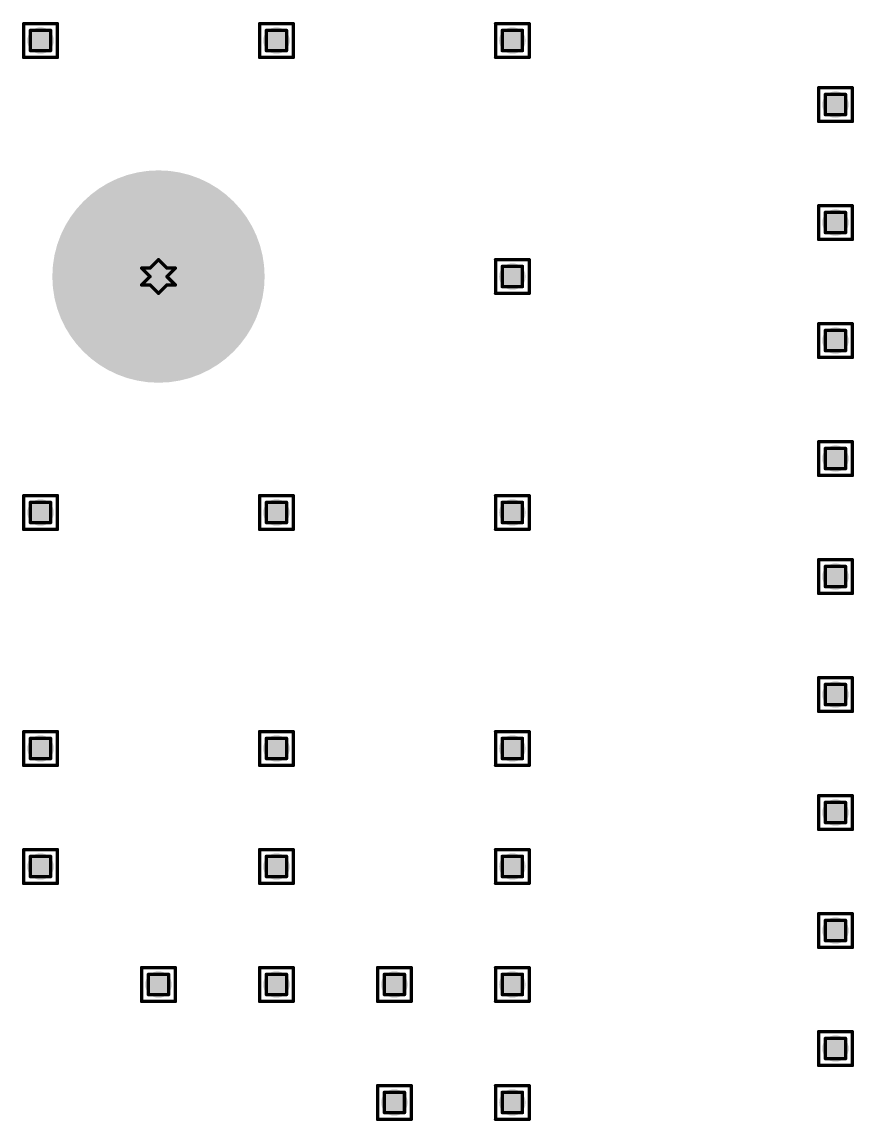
# Model space of a CAD drawing. Header units: millimetres. Extents: x -25 to 478, y -31 to 252.
# Drawn here: x 19.31 to 31.85, y 49.15 to 65.71 of the extents above; entities that cross this region are included whole.
import ezdxf

# ---------------------------------------------------------------- set-up
doc = ezdxf.new("R2010")
doc.units = ezdxf.units.MM
doc.layers.add('DrillDrawing', color=1, linetype='Continuous')
doc.layers.add('ViaHoleLayer', color=16, linetype='Continuous')

msp = doc.modelspace()

# ---------------------------------------------------------------- hatches: boundary and pattern name
at = {"layer": 'ViaHoleLayer'}
h = msp.add_hatch(color=16, dxfattribs=at)
edge = h.paths.add_edge_path()
edge.add_arc((19.59, 65.43), 0.2, 0, 360)
h = msp.add_hatch(color=16, dxfattribs=at)
edge = h.paths.add_edge_path()
edge.add_arc((23.146, 65.43), 0.2, 0, 360)
h = msp.add_hatch(color=16, dxfattribs=at)
edge = h.paths.add_edge_path()
edge.add_arc((26.702, 65.43), 0.2, 0, 360)
h = msp.add_hatch(color=16, dxfattribs=at)
edge = h.paths.add_edge_path()
edge.add_arc((31.572, 64.465), 0.2, 0, 360)
h = msp.add_hatch(color=16, dxfattribs=at)
edge = h.paths.add_edge_path()
edge.add_arc((21.368, 61.874), 1.6, 0, 360)
h = msp.add_hatch(color=16, dxfattribs=at)
edge = h.paths.add_edge_path()
edge.add_arc((31.572, 62.687), 0.2, 0, 360)
h = msp.add_hatch(color=16, dxfattribs=at)
edge = h.paths.add_edge_path()
edge.add_arc((26.702, 61.874), 0.2, 0, 360)
h = msp.add_hatch(color=16, dxfattribs=at)
edge = h.paths.add_edge_path()
edge.add_arc((31.572, 60.909), 0.2, 0, 360)
h = msp.add_hatch(color=16, dxfattribs=at)
edge = h.paths.add_edge_path()
edge.add_arc((31.572, 59.131), 0.2, 0, 360)
h = msp.add_hatch(color=16, dxfattribs=at)
edge = h.paths.add_edge_path()
edge.add_arc((19.59, 58.318), 0.2, 0, 360)
h = msp.add_hatch(color=16, dxfattribs=at)
edge = h.paths.add_edge_path()
edge.add_arc((23.146, 58.318), 0.2, 0, 360)
h = msp.add_hatch(color=16, dxfattribs=at)
edge = h.paths.add_edge_path()
edge.add_arc((26.702, 58.318), 0.2, 0, 360)
h = msp.add_hatch(color=16, dxfattribs=at)
edge = h.paths.add_edge_path()
edge.add_arc((31.572, 57.353), 0.2, 0, 360)
h = msp.add_hatch(color=16, dxfattribs=at)
edge = h.paths.add_edge_path()
edge.add_arc((31.572, 55.575), 0.2, 0, 360)
h = msp.add_hatch(color=16, dxfattribs=at)
edge = h.paths.add_edge_path()
edge.add_arc((19.59, 54.762), 0.2, 0, 360)
h = msp.add_hatch(color=16, dxfattribs=at)
edge = h.paths.add_edge_path()
edge.add_arc((23.146, 54.762), 0.2, 0, 360)
h = msp.add_hatch(color=16, dxfattribs=at)
edge = h.paths.add_edge_path()
edge.add_arc((26.702, 54.762), 0.2, 0, 360)
h = msp.add_hatch(color=16, dxfattribs=at)
edge = h.paths.add_edge_path()
edge.add_arc((31.572, 53.797), 0.2, 0, 360)
h = msp.add_hatch(color=16, dxfattribs=at)
edge = h.paths.add_edge_path()
edge.add_arc((19.59, 52.984), 0.2, 0, 360)
h = msp.add_hatch(color=16, dxfattribs=at)
edge = h.paths.add_edge_path()
edge.add_arc((23.146, 52.984), 0.2, 0, 360)
h = msp.add_hatch(color=16, dxfattribs=at)
edge = h.paths.add_edge_path()
edge.add_arc((26.702, 52.984), 0.2, 0, 360)
h = msp.add_hatch(color=16, dxfattribs=at)
edge = h.paths.add_edge_path()
edge.add_arc((31.572, 52.019), 0.2, 0, 360)
h = msp.add_hatch(color=16, dxfattribs=at)
edge = h.paths.add_edge_path()
edge.add_arc((21.368, 51.206), 0.2, 0, 360)
h = msp.add_hatch(color=16, dxfattribs=at)
edge = h.paths.add_edge_path()
edge.add_arc((23.146, 51.206), 0.2, 0, 360)
h = msp.add_hatch(color=16, dxfattribs=at)
edge = h.paths.add_edge_path()
edge.add_arc((24.924, 51.206), 0.2, 0, 360)
h = msp.add_hatch(color=16, dxfattribs=at)
edge = h.paths.add_edge_path()
edge.add_arc((26.702, 51.206), 0.2, 0, 360)
h = msp.add_hatch(color=16, dxfattribs=at)
edge = h.paths.add_edge_path()
edge.add_arc((31.572, 50.241), 0.2, 0, 360)
h = msp.add_hatch(color=16, dxfattribs=at)
edge = h.paths.add_edge_path()
edge.add_arc((24.924, 49.428), 0.2, 0, 360)
h = msp.add_hatch(color=16, dxfattribs=at)
edge = h.paths.add_edge_path()
edge.add_arc((26.702, 49.428), 0.2, 0, 360)

# ---------------------------------------------------------------- linework, layer by layer
at = {"layer": 'DrillDrawing', "const_width": 0.0508}
for points in [[(19.336, 65.684), (19.844, 65.684)], [(19.336, 65.176), (19.336, 65.684)], [(19.437, 65.583), (19.742, 65.583)], [(19.437, 65.278), (19.437, 65.583)], [(19.742, 65.278), (19.742, 65.583)], [(19.844, 65.176), (19.844, 65.684)], [(22.892, 65.684), (23.4, 65.684)], [(22.892, 65.176), (22.892, 65.684)], [(22.993, 65.583), (23.298, 65.583)], [(22.993, 65.278), (22.993, 65.583)], [(23.298, 65.278), (23.298, 65.583)], [(23.4, 65.176), (23.4, 65.684)], [(26.448, 65.684), (26.956, 65.684)], [(26.448, 65.176), (26.448, 65.684)], [(26.549, 65.583), (26.854, 65.583)], [(26.549, 65.278), (26.549, 65.583)], [(26.854, 65.278), (26.854, 65.583)], [(26.956, 65.176), (26.956, 65.684)], [(19.437, 65.278), (19.742, 65.278)], [(22.993, 65.278), (23.298, 65.278)], [(26.549, 65.278), (26.854, 65.278)], [(19.336, 65.176), (19.844, 65.176)], [(22.892, 65.176), (23.4, 65.176)], [(26.448, 65.176), (26.956, 65.176)], [(31.318, 64.719), (31.826, 64.719)], [(31.318, 64.211), (31.318, 64.719)], [(31.42, 64.618), (31.725, 64.618)], [(31.42, 64.313), (31.42, 64.618)], [(31.725, 64.313), (31.725, 64.618)], [(31.826, 64.211), (31.826, 64.719)], [(31.42, 64.313), (31.725, 64.313)], [(31.318, 64.211), (31.826, 64.211)], [(31.318, 62.941), (31.826, 62.941)], [(31.318, 62.433), (31.318, 62.941)], [(31.826, 62.433), (31.826, 62.941)], [(31.42, 62.84), (31.725, 62.84)], [(31.42, 62.535), (31.42, 62.84)], [(31.725, 62.535), (31.725, 62.84)], [(31.318, 62.433), (31.826, 62.433)], [(31.42, 62.535), (31.725, 62.535)], [(21.241, 62.001), (21.368, 62.128)], [(21.368, 62.128), (21.495, 62.001)], [(26.448, 62.128), (26.956, 62.128)], [(26.448, 61.62), (26.448, 62.128)], [(26.956, 61.62), (26.956, 62.128)], [(21.114, 62.001), (21.241, 61.874)], [(21.114, 62.001), (21.241, 62.001)], [(21.495, 62.001), (21.622, 62.001)], [(21.495, 61.874), (21.622, 62.001)], [(26.549, 62.027), (26.854, 62.027)], [(26.549, 61.722), (26.549, 62.027)], [(26.854, 61.722), (26.854, 62.027)], [(21.114, 61.747), (21.241, 61.874)], [(21.114, 61.747), (21.241, 61.747)], [(21.241, 61.747), (21.368, 61.62)], [(21.368, 61.62), (21.495, 61.747)], [(21.495, 61.874), (21.622, 61.747)], [(21.495, 61.747), (21.622, 61.747)], [(26.448, 61.62), (26.956, 61.62)], [(26.549, 61.722), (26.854, 61.722)], [(31.318, 61.163), (31.826, 61.163)], [(31.318, 60.655), (31.318, 61.163)], [(31.826, 60.655), (31.826, 61.163)], [(31.42, 61.062), (31.725, 61.062)], [(31.42, 60.757), (31.42, 61.062)], [(31.725, 60.757), (31.725, 61.062)], [(31.42, 60.757), (31.725, 60.757)], [(31.318, 60.655), (31.826, 60.655)], [(31.318, 59.385), (31.826, 59.385)], [(31.318, 58.877), (31.318, 59.385)], [(31.42, 59.284), (31.725, 59.284)], [(31.42, 58.979), (31.42, 59.284)], [(31.725, 58.979), (31.725, 59.284)], [(31.826, 58.877), (31.826, 59.385)], [(31.42, 58.979), (31.725, 58.979)], [(31.318, 58.877), (31.826, 58.877)], [(19.336, 58.572), (19.844, 58.572)], [(19.336, 58.064), (19.336, 58.572)], [(19.437, 58.471), (19.742, 58.471)], [(19.437, 58.166), (19.437, 58.471)], [(19.742, 58.166), (19.742, 58.471)], [(19.844, 58.064), (19.844, 58.572)], [(22.892, 58.572), (23.4, 58.572)], [(22.892, 58.064), (22.892, 58.572)], [(22.993, 58.471), (23.298, 58.471)], [(22.993, 58.166), (22.993, 58.471)], [(23.298, 58.166), (23.298, 58.471)], [(23.4, 58.064), (23.4, 58.572)], [(26.448, 58.572), (26.956, 58.572)], [(26.448, 58.064), (26.448, 58.572)], [(26.549, 58.471), (26.854, 58.471)], [(26.549, 58.166), (26.549, 58.471)], [(26.854, 58.166), (26.854, 58.471)], [(26.956, 58.064), (26.956, 58.572)], [(19.437, 58.166), (19.742, 58.166)], [(22.993, 58.166), (23.298, 58.166)], [(26.549, 58.166), (26.854, 58.166)], [(19.336, 58.064), (19.844, 58.064)], [(22.892, 58.064), (23.4, 58.064)], [(26.448, 58.064), (26.956, 58.064)], [(31.318, 57.607), (31.826, 57.607)], [(31.318, 57.099), (31.318, 57.607)], [(31.826, 57.099), (31.826, 57.607)], [(31.42, 57.506), (31.725, 57.506)], [(31.42, 57.201), (31.42, 57.506)], [(31.725, 57.201), (31.725, 57.506)], [(31.42, 57.201), (31.725, 57.201)], [(31.318, 57.099), (31.826, 57.099)], [(31.318, 55.829), (31.826, 55.829)], [(31.318, 55.321), (31.318, 55.829)], [(31.826, 55.321), (31.826, 55.829)], [(31.42, 55.728), (31.725, 55.728)], [(31.42, 55.423), (31.42, 55.728)], [(31.725, 55.423), (31.725, 55.728)], [(31.318, 55.321), (31.826, 55.321)], [(31.42, 55.423), (31.725, 55.423)], [(19.336, 55.016), (19.844, 55.016)], [(19.336, 54.508), (19.336, 55.016)], [(19.844, 54.508), (19.844, 55.016)], [(22.892, 55.016), (23.4, 55.016)], [(22.892, 54.508), (22.892, 55.016)], [(23.4, 54.508), (23.4, 55.016)], [(26.448, 55.016), (26.956, 55.016)], [(26.448, 54.508), (26.448, 55.016)], [(26.956, 54.508), (26.956, 55.016)], [(19.437, 54.915), (19.742, 54.915)], [(19.437, 54.61), (19.437, 54.915)], [(19.742, 54.61), (19.742, 54.915)], [(22.993, 54.915), (23.298, 54.915)], [(22.993, 54.61), (22.993, 54.915)], [(23.298, 54.61), (23.298, 54.915)], [(26.549, 54.915), (26.854, 54.915)], [(26.549, 54.61), (26.549, 54.915)], [(26.854, 54.61), (26.854, 54.915)], [(19.336, 54.508), (19.844, 54.508)], [(19.437, 54.61), (19.742, 54.61)], [(22.892, 54.508), (23.4, 54.508)], [(22.993, 54.61), (23.298, 54.61)], [(26.448, 54.508), (26.956, 54.508)], [(26.549, 54.61), (26.854, 54.61)], [(31.318, 54.051), (31.826, 54.051)], [(31.318, 53.543), (31.318, 54.051)], [(31.826, 53.543), (31.826, 54.051)], [(31.42, 53.95), (31.725, 53.95)], [(31.42, 53.645), (31.42, 53.95)], [(31.725, 53.645), (31.725, 53.95)], [(31.42, 53.645), (31.725, 53.645)], [(31.318, 53.543), (31.826, 53.543)], [(19.336, 53.238), (19.844, 53.238)], [(19.336, 52.73), (19.336, 53.238)], [(19.437, 53.137), (19.742, 53.137)], [(19.437, 52.832), (19.437, 53.137)], [(19.742, 52.832), (19.742, 53.137)], [(19.844, 52.73), (19.844, 53.238)], [(22.892, 53.238), (23.4, 53.238)], [(22.892, 52.73), (22.892, 53.238)], [(22.993, 53.137), (23.298, 53.137)], [(22.993, 52.832), (22.993, 53.137)], [(23.298, 52.832), (23.298, 53.137)], [(23.4, 52.73), (23.4, 53.238)], [(26.448, 53.238), (26.956, 53.238)], [(26.448, 52.73), (26.448, 53.238)], [(26.549, 53.137), (26.854, 53.137)], [(26.549, 52.832), (26.549, 53.137)], [(26.854, 52.832), (26.854, 53.137)], [(26.956, 52.73), (26.956, 53.238)], [(19.437, 52.832), (19.742, 52.832)], [(22.993, 52.832), (23.298, 52.832)], [(26.549, 52.832), (26.854, 52.832)], [(19.336, 52.73), (19.844, 52.73)], [(22.892, 52.73), (23.4, 52.73)], [(26.448, 52.73), (26.956, 52.73)], [(31.318, 52.273), (31.826, 52.273)], [(31.318, 51.765), (31.318, 52.273)], [(31.42, 52.172), (31.725, 52.172)], [(31.42, 51.867), (31.42, 52.172)], [(31.725, 51.867), (31.725, 52.172)], [(31.826, 51.765), (31.826, 52.273)], [(31.42, 51.867), (31.725, 51.867)], [(31.318, 51.765), (31.826, 51.765)], [(21.114, 51.46), (21.622, 51.46)], [(21.114, 50.952), (21.114, 51.46)], [(21.215, 51.359), (21.52, 51.359)], [(21.215, 51.054), (21.215, 51.359)], [(21.52, 51.054), (21.52, 51.359)], [(21.622, 50.952), (21.622, 51.46)], [(22.892, 51.46), (23.4, 51.46)], [(22.892, 50.952), (22.892, 51.46)], [(22.993, 51.359), (23.298, 51.359)], [(22.993, 51.054), (22.993, 51.359)], [(23.298, 51.054), (23.298, 51.359)], [(23.4, 50.952), (23.4, 51.46)], [(24.67, 51.46), (25.178, 51.46)], [(24.67, 50.952), (24.67, 51.46)], [(24.771, 51.359), (25.076, 51.359)], [(24.771, 51.054), (24.771, 51.359)], [(25.076, 51.054), (25.076, 51.359)], [(25.178, 50.952), (25.178, 51.46)], [(26.448, 51.46), (26.956, 51.46)], [(26.448, 50.952), (26.448, 51.46)], [(26.549, 51.359), (26.854, 51.359)], [(26.549, 51.054), (26.549, 51.359)], [(26.854, 51.054), (26.854, 51.359)], [(26.956, 50.952), (26.956, 51.46)], [(21.215, 51.054), (21.52, 51.054)], [(22.993, 51.054), (23.298, 51.054)], [(24.771, 51.054), (25.076, 51.054)], [(26.549, 51.054), (26.854, 51.054)], [(21.114, 50.952), (21.622, 50.952)], [(22.892, 50.952), (23.4, 50.952)], [(24.67, 50.952), (25.178, 50.952)], [(26.448, 50.952), (26.956, 50.952)], [(31.318, 50.495), (31.826, 50.495)], [(31.318, 49.987), (31.318, 50.495)], [(31.826, 49.987), (31.826, 50.495)], [(31.42, 50.394), (31.725, 50.394)], [(31.42, 50.089), (31.42, 50.394)], [(31.725, 50.089), (31.725, 50.394)], [(31.42, 50.089), (31.725, 50.089)], [(31.318, 49.987), (31.826, 49.987)], [(24.67, 49.682), (25.178, 49.682)], [(24.67, 49.174), (24.67, 49.682)], [(25.178, 49.174), (25.178, 49.682)], [(26.448, 49.682), (26.956, 49.682)], [(26.448, 49.174), (26.448, 49.682)], [(26.956, 49.174), (26.956, 49.682)], [(24.771, 49.581), (25.076, 49.581)], [(24.771, 49.276), (24.771, 49.581)], [(25.076, 49.276), (25.076, 49.581)], [(26.549, 49.581), (26.854, 49.581)], [(26.549, 49.276), (26.549, 49.581)], [(26.854, 49.276), (26.854, 49.581)], [(24.67, 49.174), (25.178, 49.174)], [(24.771, 49.276), (25.076, 49.276)], [(26.448, 49.174), (26.956, 49.174)], [(26.549, 49.276), (26.854, 49.276)]]:
    msp.add_lwpolyline(points, dxfattribs=at)
at = {"layer": 'DrillDrawing', "const_width": 0.0254}
for points in [[(19.323, 65.684, 1), (19.349, 65.684, 1)], [(19.323, 65.684, 1), (19.349, 65.684, 1)], [(19.425, 65.583, 1), (19.45, 65.583, 1)], [(19.425, 65.583, 1), (19.45, 65.583, 1)], [(19.73, 65.583, 1), (19.755, 65.583, 1)], [(19.73, 65.583, 1), (19.755, 65.583, 1)], [(19.831, 65.684, 1), (19.857, 65.684, 1)], [(19.831, 65.684, 1), (19.857, 65.684, 1)], [(22.879, 65.684, 1), (22.905, 65.684, 1)], [(22.879, 65.684, 1), (22.905, 65.684, 1)], [(22.981, 65.583, 1), (23.006, 65.583, 1)], [(22.981, 65.583, 1), (23.006, 65.583, 1)], [(23.286, 65.583, 1), (23.311, 65.583, 1)], [(23.286, 65.583, 1), (23.311, 65.583, 1)], [(23.387, 65.684, 1), (23.413, 65.684, 1)], [(23.387, 65.684, 1), (23.413, 65.684, 1)], [(26.435, 65.684, 1), (26.461, 65.684, 1)], [(26.435, 65.684, 1), (26.461, 65.684, 1)], [(26.537, 65.583, 1), (26.562, 65.583, 1)], [(26.537, 65.583, 1), (26.562, 65.583, 1)], [(26.842, 65.583, 1), (26.867, 65.583, 1)], [(26.842, 65.583, 1), (26.867, 65.583, 1)], [(26.943, 65.684, 1), (26.969, 65.684, 1)], [(26.943, 65.684, 1), (26.969, 65.684, 1)], [(19.425, 65.278, 1), (19.45, 65.278, 1)], [(19.425, 65.278, 1), (19.45, 65.278, 1)], [(19.73, 65.278, 1), (19.755, 65.278, 1)], [(19.73, 65.278, 1), (19.755, 65.278, 1)], [(22.981, 65.278, 1), (23.006, 65.278, 1)], [(22.981, 65.278, 1), (23.006, 65.278, 1)], [(23.286, 65.278, 1), (23.311, 65.278, 1)], [(23.286, 65.278, 1), (23.311, 65.278, 1)], [(26.537, 65.278, 1), (26.562, 65.278, 1)], [(26.537, 65.278, 1), (26.562, 65.278, 1)], [(26.842, 65.278, 1), (26.867, 65.278, 1)], [(26.842, 65.278, 1), (26.867, 65.278, 1)], [(19.323, 65.176, 1), (19.349, 65.176, 1)], [(19.323, 65.176, 1), (19.349, 65.176, 1)], [(19.831, 65.176, 1), (19.857, 65.176, 1)], [(19.831, 65.176, 1), (19.857, 65.176, 1)], [(22.879, 65.176, 1), (22.905, 65.176, 1)], [(22.879, 65.176, 1), (22.905, 65.176, 1)], [(23.387, 65.176, 1), (23.413, 65.176, 1)], [(23.387, 65.176, 1), (23.413, 65.176, 1)], [(26.435, 65.176, 1), (26.461, 65.176, 1)], [(26.435, 65.176, 1), (26.461, 65.176, 1)], [(26.943, 65.176, 1), (26.969, 65.176, 1)], [(26.943, 65.176, 1), (26.969, 65.176, 1)], [(31.305, 64.719, 1), (31.331, 64.719, 1)], [(31.305, 64.719, 1), (31.331, 64.719, 1)], [(31.407, 64.618, 1), (31.433, 64.618, 1)], [(31.407, 64.618, 1), (31.433, 64.618, 1)], [(31.712, 64.618, 1), (31.737, 64.618, 1)], [(31.712, 64.618, 1), (31.737, 64.618, 1)], [(31.814, 64.719, 1), (31.839, 64.719, 1)], [(31.814, 64.719, 1), (31.839, 64.719, 1)], [(31.407, 64.313, 1), (31.433, 64.313, 1)], [(31.407, 64.313, 1), (31.433, 64.313, 1)], [(31.712, 64.313, 1), (31.737, 64.313, 1)], [(31.712, 64.313, 1), (31.737, 64.313, 1)], [(31.305, 64.211, 1), (31.331, 64.211, 1)], [(31.305, 64.211, 1), (31.331, 64.211, 1)], [(31.814, 64.211, 1), (31.839, 64.211, 1)], [(31.814, 64.211, 1), (31.839, 64.211, 1)], [(31.305, 62.941, 1), (31.331, 62.941, 1)], [(31.305, 62.941, 1), (31.331, 62.941, 1)], [(31.814, 62.941, 1), (31.839, 62.941, 1)], [(31.814, 62.941, 1), (31.839, 62.941, 1)], [(31.407, 62.84, 1), (31.433, 62.84, 1)], [(31.407, 62.84, 1), (31.433, 62.84, 1)], [(31.712, 62.84, 1), (31.737, 62.84, 1)], [(31.712, 62.84, 1), (31.737, 62.84, 1)], [(31.305, 62.433, 1), (31.331, 62.433, 1)], [(31.305, 62.433, 1), (31.331, 62.433, 1)], [(31.407, 62.535, 1), (31.433, 62.535, 1)], [(31.407, 62.535, 1), (31.433, 62.535, 1)], [(31.712, 62.535, 1), (31.737, 62.535, 1)], [(31.712, 62.535, 1), (31.737, 62.535, 1)], [(31.814, 62.433, 1), (31.839, 62.433, 1)], [(31.814, 62.433, 1), (31.839, 62.433, 1)], [(21.355, 62.128, 1), (21.381, 62.128, 1)], [(21.355, 62.128, 1), (21.381, 62.128, 1)], [(26.435, 62.128, 1), (26.461, 62.128, 1)], [(26.435, 62.128, 1), (26.461, 62.128, 1)], [(26.943, 62.128, 1), (26.969, 62.128, 1)], [(26.943, 62.128, 1), (26.969, 62.128, 1)], [(21.101, 62.001, 1), (21.127, 62.001, 1)], [(21.101, 62.001, 1), (21.127, 62.001, 1)], [(21.228, 62.001, 1), (21.254, 62.001, 1)], [(21.228, 62.001, 1), (21.254, 62.001, 1)], [(21.482, 62.001, 1), (21.508, 62.001, 1)], [(21.482, 62.001, 1), (21.508, 62.001, 1)], [(21.609, 62.001, 1), (21.635, 62.001, 1)], [(21.609, 62.001, 1), (21.635, 62.001, 1)], [(26.537, 62.027, 1), (26.562, 62.027, 1)], [(26.537, 62.027, 1), (26.562, 62.027, 1)], [(26.842, 62.027, 1), (26.867, 62.027, 1)], [(26.842, 62.027, 1), (26.867, 62.027, 1)], [(21.101, 61.747, 1), (21.127, 61.747, 1)], [(21.101, 61.747, 1), (21.127, 61.747, 1)], [(21.228, 61.874, 1), (21.254, 61.874, 1)], [(21.228, 61.874, 1), (21.254, 61.874, 1)], [(21.228, 61.747, 1), (21.254, 61.747, 1)], [(21.228, 61.747, 1), (21.254, 61.747, 1)], [(21.482, 61.874, 1), (21.508, 61.874, 1)], [(21.482, 61.874, 1), (21.508, 61.874, 1)], [(21.482, 61.747, 1), (21.508, 61.747, 1)], [(21.482, 61.747, 1), (21.508, 61.747, 1)], [(21.609, 61.747, 1), (21.635, 61.747, 1)], [(21.609, 61.747, 1), (21.635, 61.747, 1)], [(21.355, 61.62, 1), (21.381, 61.62, 1)], [(21.355, 61.62, 1), (21.381, 61.62, 1)], [(26.435, 61.62, 1), (26.461, 61.62, 1)], [(26.435, 61.62, 1), (26.461, 61.62, 1)], [(26.537, 61.722, 1), (26.562, 61.722, 1)], [(26.537, 61.722, 1), (26.562, 61.722, 1)], [(26.842, 61.722, 1), (26.867, 61.722, 1)], [(26.842, 61.722, 1), (26.867, 61.722, 1)], [(26.943, 61.62, 1), (26.969, 61.62, 1)], [(26.943, 61.62, 1), (26.969, 61.62, 1)], [(31.305, 61.163, 1), (31.331, 61.163, 1)], [(31.305, 61.163, 1), (31.331, 61.163, 1)], [(31.814, 61.163, 1), (31.839, 61.163, 1)], [(31.814, 61.163, 1), (31.839, 61.163, 1)], [(31.407, 61.062, 1), (31.433, 61.062, 1)], [(31.407, 61.062, 1), (31.433, 61.062, 1)], [(31.712, 61.062, 1), (31.737, 61.062, 1)], [(31.712, 61.062, 1), (31.737, 61.062, 1)], [(31.407, 60.757, 1), (31.433, 60.757, 1)], [(31.407, 60.757, 1), (31.433, 60.757, 1)], [(31.712, 60.757, 1), (31.737, 60.757, 1)], [(31.712, 60.757, 1), (31.737, 60.757, 1)], [(31.305, 60.655, 1), (31.331, 60.655, 1)], [(31.305, 60.655, 1), (31.331, 60.655, 1)], [(31.814, 60.655, 1), (31.839, 60.655, 1)], [(31.814, 60.655, 1), (31.839, 60.655, 1)], [(31.305, 59.385, 1), (31.331, 59.385, 1)], [(31.305, 59.385, 1), (31.331, 59.385, 1)], [(31.407, 59.284, 1), (31.433, 59.284, 1)], [(31.407, 59.284, 1), (31.433, 59.284, 1)], [(31.712, 59.284, 1), (31.737, 59.284, 1)], [(31.712, 59.284, 1), (31.737, 59.284, 1)], [(31.814, 59.385, 1), (31.839, 59.385, 1)], [(31.814, 59.385, 1), (31.839, 59.385, 1)], [(31.407, 58.979, 1), (31.433, 58.979, 1)], [(31.407, 58.979, 1), (31.433, 58.979, 1)], [(31.712, 58.979, 1), (31.737, 58.979, 1)], [(31.712, 58.979, 1), (31.737, 58.979, 1)], [(31.305, 58.877, 1), (31.331, 58.877, 1)], [(31.305, 58.877, 1), (31.331, 58.877, 1)], [(31.814, 58.877, 1), (31.839, 58.877, 1)], [(31.814, 58.877, 1), (31.839, 58.877, 1)], [(19.323, 58.572, 1), (19.349, 58.572, 1)], [(19.323, 58.572, 1), (19.349, 58.572, 1)], [(19.425, 58.471, 1), (19.45, 58.471, 1)], [(19.425, 58.471, 1), (19.45, 58.471, 1)], [(19.73, 58.471, 1), (19.755, 58.471, 1)], [(19.73, 58.471, 1), (19.755, 58.471, 1)], [(19.831, 58.572, 1), (19.857, 58.572, 1)], [(19.831, 58.572, 1), (19.857, 58.572, 1)], [(22.879, 58.572, 1), (22.905, 58.572, 1)], [(22.879, 58.572, 1), (22.905, 58.572, 1)], [(22.981, 58.471, 1), (23.006, 58.471, 1)], [(22.981, 58.471, 1), (23.006, 58.471, 1)], [(23.286, 58.471, 1), (23.311, 58.471, 1)], [(23.286, 58.471, 1), (23.311, 58.471, 1)], [(23.387, 58.572, 1), (23.413, 58.572, 1)], [(23.387, 58.572, 1), (23.413, 58.572, 1)], [(26.435, 58.572, 1), (26.461, 58.572, 1)], [(26.435, 58.572, 1), (26.461, 58.572, 1)], [(26.537, 58.471, 1), (26.562, 58.471, 1)], [(26.537, 58.471, 1), (26.562, 58.471, 1)], [(26.842, 58.471, 1), (26.867, 58.471, 1)], [(26.842, 58.471, 1), (26.867, 58.471, 1)], [(26.943, 58.572, 1), (26.969, 58.572, 1)], [(26.943, 58.572, 1), (26.969, 58.572, 1)], [(19.425, 58.166, 1), (19.45, 58.166, 1)], [(19.425, 58.166, 1), (19.45, 58.166, 1)], [(19.73, 58.166, 1), (19.755, 58.166, 1)], [(19.73, 58.166, 1), (19.755, 58.166, 1)], [(22.981, 58.166, 1), (23.006, 58.166, 1)], [(22.981, 58.166, 1), (23.006, 58.166, 1)], [(23.286, 58.166, 1), (23.311, 58.166, 1)], [(23.286, 58.166, 1), (23.311, 58.166, 1)], [(26.537, 58.166, 1), (26.562, 58.166, 1)], [(26.537, 58.166, 1), (26.562, 58.166, 1)], [(26.842, 58.166, 1), (26.867, 58.166, 1)], [(26.842, 58.166, 1), (26.867, 58.166, 1)], [(19.323, 58.064, 1), (19.349, 58.064, 1)], [(19.323, 58.064, 1), (19.349, 58.064, 1)], [(19.831, 58.064, 1), (19.857, 58.064, 1)], [(19.831, 58.064, 1), (19.857, 58.064, 1)], [(22.879, 58.064, 1), (22.905, 58.064, 1)], [(22.879, 58.064, 1), (22.905, 58.064, 1)], [(23.387, 58.064, 1), (23.413, 58.064, 1)], [(23.387, 58.064, 1), (23.413, 58.064, 1)], [(26.435, 58.064, 1), (26.461, 58.064, 1)], [(26.435, 58.064, 1), (26.461, 58.064, 1)], [(26.943, 58.064, 1), (26.969, 58.064, 1)], [(26.943, 58.064, 1), (26.969, 58.064, 1)], [(31.305, 57.607, 1), (31.331, 57.607, 1)], [(31.305, 57.607, 1), (31.331, 57.607, 1)], [(31.814, 57.607, 1), (31.839, 57.607, 1)], [(31.814, 57.607, 1), (31.839, 57.607, 1)], [(31.407, 57.506, 1), (31.433, 57.506, 1)], [(31.407, 57.506, 1), (31.433, 57.506, 1)], [(31.712, 57.506, 1), (31.737, 57.506, 1)], [(31.712, 57.506, 1), (31.737, 57.506, 1)], [(31.407, 57.201, 1), (31.433, 57.201, 1)], [(31.407, 57.201, 1), (31.433, 57.201, 1)], [(31.712, 57.201, 1), (31.737, 57.201, 1)], [(31.712, 57.201, 1), (31.737, 57.201, 1)], [(31.305, 57.099, 1), (31.331, 57.099, 1)], [(31.305, 57.099, 1), (31.331, 57.099, 1)], [(31.814, 57.099, 1), (31.839, 57.099, 1)], [(31.814, 57.099, 1), (31.839, 57.099, 1)], [(31.305, 55.829, 1), (31.331, 55.829, 1)], [(31.305, 55.829, 1), (31.331, 55.829, 1)], [(31.814, 55.829, 1), (31.839, 55.829, 1)], [(31.814, 55.829, 1), (31.839, 55.829, 1)], [(31.407, 55.728, 1), (31.433, 55.728, 1)], [(31.407, 55.728, 1), (31.433, 55.728, 1)], [(31.712, 55.728, 1), (31.737, 55.728, 1)], [(31.712, 55.728, 1), (31.737, 55.728, 1)], [(31.305, 55.321, 1), (31.331, 55.321, 1)], [(31.305, 55.321, 1), (31.331, 55.321, 1)], [(31.407, 55.423, 1), (31.433, 55.423, 1)], [(31.407, 55.423, 1), (31.433, 55.423, 1)], [(31.712, 55.423, 1), (31.737, 55.423, 1)], [(31.712, 55.423, 1), (31.737, 55.423, 1)], [(31.814, 55.321, 1), (31.839, 55.321, 1)], [(31.814, 55.321, 1), (31.839, 55.321, 1)], [(19.323, 55.016, 1), (19.349, 55.016, 1)], [(19.323, 55.016, 1), (19.349, 55.016, 1)], [(19.831, 55.016, 1), (19.857, 55.016, 1)], [(19.831, 55.016, 1), (19.857, 55.016, 1)], [(22.879, 55.016, 1), (22.905, 55.016, 1)], [(22.879, 55.016, 1), (22.905, 55.016, 1)], [(23.387, 55.016, 1), (23.413, 55.016, 1)], [(23.387, 55.016, 1), (23.413, 55.016, 1)], [(26.435, 55.016, 1), (26.461, 55.016, 1)], [(26.435, 55.016, 1), (26.461, 55.016, 1)], [(26.943, 55.016, 1), (26.969, 55.016, 1)], [(26.943, 55.016, 1), (26.969, 55.016, 1)], [(19.425, 54.915, 1), (19.45, 54.915, 1)], [(19.425, 54.915, 1), (19.45, 54.915, 1)], [(19.73, 54.915, 1), (19.755, 54.915, 1)], [(19.73, 54.915, 1), (19.755, 54.915, 1)], [(22.981, 54.915, 1), (23.006, 54.915, 1)], [(22.981, 54.915, 1), (23.006, 54.915, 1)], [(23.286, 54.915, 1), (23.311, 54.915, 1)], [(23.286, 54.915, 1), (23.311, 54.915, 1)], [(26.537, 54.915, 1), (26.562, 54.915, 1)], [(26.537, 54.915, 1), (26.562, 54.915, 1)], [(26.842, 54.915, 1), (26.867, 54.915, 1)], [(26.842, 54.915, 1), (26.867, 54.915, 1)], [(19.323, 54.508, 1), (19.349, 54.508, 1)], [(19.323, 54.508, 1), (19.349, 54.508, 1)], [(19.425, 54.61, 1), (19.45, 54.61, 1)], [(19.425, 54.61, 1), (19.45, 54.61, 1)], [(19.73, 54.61, 1), (19.755, 54.61, 1)], [(19.73, 54.61, 1), (19.755, 54.61, 1)], [(19.831, 54.508, 1), (19.857, 54.508, 1)], [(19.831, 54.508, 1), (19.857, 54.508, 1)], [(22.879, 54.508, 1), (22.905, 54.508, 1)], [(22.879, 54.508, 1), (22.905, 54.508, 1)], [(22.981, 54.61, 1), (23.006, 54.61, 1)], [(22.981, 54.61, 1), (23.006, 54.61, 1)], [(23.286, 54.61, 1), (23.311, 54.61, 1)], [(23.286, 54.61, 1), (23.311, 54.61, 1)], [(23.387, 54.508, 1), (23.413, 54.508, 1)], [(23.387, 54.508, 1), (23.413, 54.508, 1)], [(26.435, 54.508, 1), (26.461, 54.508, 1)], [(26.435, 54.508, 1), (26.461, 54.508, 1)], [(26.537, 54.61, 1), (26.562, 54.61, 1)], [(26.537, 54.61, 1), (26.562, 54.61, 1)], [(26.842, 54.61, 1), (26.867, 54.61, 1)], [(26.842, 54.61, 1), (26.867, 54.61, 1)], [(26.943, 54.508, 1), (26.969, 54.508, 1)], [(26.943, 54.508, 1), (26.969, 54.508, 1)], [(31.305, 54.051, 1), (31.331, 54.051, 1)], [(31.305, 54.051, 1), (31.331, 54.051, 1)], [(31.814, 54.051, 1), (31.839, 54.051, 1)], [(31.814, 54.051, 1), (31.839, 54.051, 1)], [(31.407, 53.95, 1), (31.433, 53.95, 1)], [(31.407, 53.95, 1), (31.433, 53.95, 1)], [(31.712, 53.95, 1), (31.737, 53.95, 1)], [(31.712, 53.95, 1), (31.737, 53.95, 1)], [(31.407, 53.645, 1), (31.433, 53.645, 1)], [(31.407, 53.645, 1), (31.433, 53.645, 1)], [(31.712, 53.645, 1), (31.737, 53.645, 1)], [(31.712, 53.645, 1), (31.737, 53.645, 1)], [(31.305, 53.543, 1), (31.331, 53.543, 1)], [(31.305, 53.543, 1), (31.331, 53.543, 1)], [(31.814, 53.543, 1), (31.839, 53.543, 1)], [(31.814, 53.543, 1), (31.839, 53.543, 1)], [(19.323, 53.238, 1), (19.349, 53.238, 1)], [(19.323, 53.238, 1), (19.349, 53.238, 1)], [(19.425, 53.137, 1), (19.45, 53.137, 1)], [(19.425, 53.137, 1), (19.45, 53.137, 1)], [(19.73, 53.137, 1), (19.755, 53.137, 1)], [(19.73, 53.137, 1), (19.755, 53.137, 1)], [(19.831, 53.238, 1), (19.857, 53.238, 1)], [(19.831, 53.238, 1), (19.857, 53.238, 1)], [(22.879, 53.238, 1), (22.905, 53.238, 1)], [(22.879, 53.238, 1), (22.905, 53.238, 1)], [(22.981, 53.137, 1), (23.006, 53.137, 1)], [(22.981, 53.137, 1), (23.006, 53.137, 1)], [(23.286, 53.137, 1), (23.311, 53.137, 1)], [(23.286, 53.137, 1), (23.311, 53.137, 1)], [(23.387, 53.238, 1), (23.413, 53.238, 1)], [(23.387, 53.238, 1), (23.413, 53.238, 1)], [(26.435, 53.238, 1), (26.461, 53.238, 1)], [(26.435, 53.238, 1), (26.461, 53.238, 1)], [(26.537, 53.137, 1), (26.562, 53.137, 1)], [(26.537, 53.137, 1), (26.562, 53.137, 1)], [(26.842, 53.137, 1), (26.867, 53.137, 1)], [(26.842, 53.137, 1), (26.867, 53.137, 1)], [(26.943, 53.238, 1), (26.969, 53.238, 1)], [(26.943, 53.238, 1), (26.969, 53.238, 1)], [(19.425, 52.832, 1), (19.45, 52.832, 1)], [(19.425, 52.832, 1), (19.45, 52.832, 1)], [(19.73, 52.832, 1), (19.755, 52.832, 1)], [(19.73, 52.832, 1), (19.755, 52.832, 1)], [(22.981, 52.832, 1), (23.006, 52.832, 1)], [(22.981, 52.832, 1), (23.006, 52.832, 1)], [(23.286, 52.832, 1), (23.311, 52.832, 1)], [(23.286, 52.832, 1), (23.311, 52.832, 1)], [(26.537, 52.832, 1), (26.562, 52.832, 1)], [(26.537, 52.832, 1), (26.562, 52.832, 1)], [(26.842, 52.832, 1), (26.867, 52.832, 1)], [(26.842, 52.832, 1), (26.867, 52.832, 1)], [(19.323, 52.73, 1), (19.349, 52.73, 1)], [(19.323, 52.73, 1), (19.349, 52.73, 1)], [(19.831, 52.73, 1), (19.857, 52.73, 1)], [(19.831, 52.73, 1), (19.857, 52.73, 1)], [(22.879, 52.73, 1), (22.905, 52.73, 1)], [(22.879, 52.73, 1), (22.905, 52.73, 1)], [(23.387, 52.73, 1), (23.413, 52.73, 1)], [(23.387, 52.73, 1), (23.413, 52.73, 1)], [(26.435, 52.73, 1), (26.461, 52.73, 1)], [(26.435, 52.73, 1), (26.461, 52.73, 1)], [(26.943, 52.73, 1), (26.969, 52.73, 1)], [(26.943, 52.73, 1), (26.969, 52.73, 1)], [(31.305, 52.273, 1), (31.331, 52.273, 1)], [(31.305, 52.273, 1), (31.331, 52.273, 1)], [(31.407, 52.172, 1), (31.433, 52.172, 1)], [(31.407, 52.172, 1), (31.433, 52.172, 1)], [(31.712, 52.172, 1), (31.737, 52.172, 1)], [(31.712, 52.172, 1), (31.737, 52.172, 1)], [(31.814, 52.273, 1), (31.839, 52.273, 1)], [(31.814, 52.273, 1), (31.839, 52.273, 1)], [(31.407, 51.867, 1), (31.433, 51.867, 1)], [(31.407, 51.867, 1), (31.433, 51.867, 1)], [(31.712, 51.867, 1), (31.737, 51.867, 1)], [(31.712, 51.867, 1), (31.737, 51.867, 1)], [(31.305, 51.765, 1), (31.331, 51.765, 1)], [(31.305, 51.765, 1), (31.331, 51.765, 1)], [(31.814, 51.765, 1), (31.839, 51.765, 1)], [(31.814, 51.765, 1), (31.839, 51.765, 1)], [(21.101, 51.46, 1), (21.127, 51.46, 1)], [(21.101, 51.46, 1), (21.127, 51.46, 1)], [(21.203, 51.359, 1), (21.228, 51.359, 1)], [(21.203, 51.359, 1), (21.228, 51.359, 1)], [(21.508, 51.359, 1), (21.533, 51.359, 1)], [(21.508, 51.359, 1), (21.533, 51.359, 1)], [(21.609, 51.46, 1), (21.635, 51.46, 1)], [(21.609, 51.46, 1), (21.635, 51.46, 1)], [(22.879, 51.46, 1), (22.905, 51.46, 1)], [(22.879, 51.46, 1), (22.905, 51.46, 1)], [(22.981, 51.359, 1), (23.006, 51.359, 1)], [(22.981, 51.359, 1), (23.006, 51.359, 1)], [(23.286, 51.359, 1), (23.311, 51.359, 1)], [(23.286, 51.359, 1), (23.311, 51.359, 1)], [(23.387, 51.46, 1), (23.413, 51.46, 1)], [(23.387, 51.46, 1), (23.413, 51.46, 1)], [(24.657, 51.46, 1), (24.683, 51.46, 1)], [(24.657, 51.46, 1), (24.683, 51.46, 1)], [(24.759, 51.359, 1), (24.784, 51.359, 1)], [(24.759, 51.359, 1), (24.784, 51.359, 1)], [(25.064, 51.359, 1), (25.089, 51.359, 1)], [(25.064, 51.359, 1), (25.089, 51.359, 1)], [(25.165, 51.46, 1), (25.191, 51.46, 1)], [(25.165, 51.46, 1), (25.191, 51.46, 1)], [(26.435, 51.46, 1), (26.461, 51.46, 1)], [(26.435, 51.46, 1), (26.461, 51.46, 1)], [(26.537, 51.359, 1), (26.562, 51.359, 1)], [(26.537, 51.359, 1), (26.562, 51.359, 1)], [(26.842, 51.359, 1), (26.867, 51.359, 1)], [(26.842, 51.359, 1), (26.867, 51.359, 1)], [(26.943, 51.46, 1), (26.969, 51.46, 1)], [(26.943, 51.46, 1), (26.969, 51.46, 1)], [(21.203, 51.054, 1), (21.228, 51.054, 1)], [(21.203, 51.054, 1), (21.228, 51.054, 1)], [(21.508, 51.054, 1), (21.533, 51.054, 1)], [(21.508, 51.054, 1), (21.533, 51.054, 1)], [(22.981, 51.054, 1), (23.006, 51.054, 1)], [(22.981, 51.054, 1), (23.006, 51.054, 1)], [(23.286, 51.054, 1), (23.311, 51.054, 1)], [(23.286, 51.054, 1), (23.311, 51.054, 1)], [(24.759, 51.054, 1), (24.784, 51.054, 1)], [(24.759, 51.054, 1), (24.784, 51.054, 1)], [(25.064, 51.054, 1), (25.089, 51.054, 1)], [(25.064, 51.054, 1), (25.089, 51.054, 1)], [(26.537, 51.054, 1), (26.562, 51.054, 1)], [(26.537, 51.054, 1), (26.562, 51.054, 1)], [(26.842, 51.054, 1), (26.867, 51.054, 1)], [(26.842, 51.054, 1), (26.867, 51.054, 1)], [(21.101, 50.952, 1), (21.127, 50.952, 1)], [(21.101, 50.952, 1), (21.127, 50.952, 1)], [(21.609, 50.952, 1), (21.635, 50.952, 1)], [(21.609, 50.952, 1), (21.635, 50.952, 1)], [(22.879, 50.952, 1), (22.905, 50.952, 1)], [(22.879, 50.952, 1), (22.905, 50.952, 1)], [(23.387, 50.952, 1), (23.413, 50.952, 1)], [(23.387, 50.952, 1), (23.413, 50.952, 1)], [(24.657, 50.952, 1), (24.683, 50.952, 1)], [(24.657, 50.952, 1), (24.683, 50.952, 1)], [(25.165, 50.952, 1), (25.191, 50.952, 1)], [(25.165, 50.952, 1), (25.191, 50.952, 1)], [(26.435, 50.952, 1), (26.461, 50.952, 1)], [(26.435, 50.952, 1), (26.461, 50.952, 1)], [(26.943, 50.952, 1), (26.969, 50.952, 1)], [(26.943, 50.952, 1), (26.969, 50.952, 1)], [(31.305, 50.495, 1), (31.331, 50.495, 1)], [(31.305, 50.495, 1), (31.331, 50.495, 1)], [(31.814, 50.495, 1), (31.839, 50.495, 1)], [(31.814, 50.495, 1), (31.839, 50.495, 1)], [(31.407, 50.394, 1), (31.433, 50.394, 1)], [(31.407, 50.394, 1), (31.433, 50.394, 1)], [(31.712, 50.394, 1), (31.737, 50.394, 1)], [(31.712, 50.394, 1), (31.737, 50.394, 1)], [(31.407, 50.089, 1), (31.433, 50.089, 1)], [(31.407, 50.089, 1), (31.433, 50.089, 1)], [(31.712, 50.089, 1), (31.737, 50.089, 1)], [(31.712, 50.089, 1), (31.737, 50.089, 1)], [(31.305, 49.987, 1), (31.331, 49.987, 1)], [(31.305, 49.987, 1), (31.331, 49.987, 1)], [(31.814, 49.987, 1), (31.839, 49.987, 1)], [(31.814, 49.987, 1), (31.839, 49.987, 1)], [(24.657, 49.682, 1), (24.683, 49.682, 1)], [(24.657, 49.682, 1), (24.683, 49.682, 1)], [(25.165, 49.682, 1), (25.191, 49.682, 1)], [(25.165, 49.682, 1), (25.191, 49.682, 1)], [(26.435, 49.682, 1), (26.461, 49.682, 1)], [(26.435, 49.682, 1), (26.461, 49.682, 1)], [(26.943, 49.682, 1), (26.969, 49.682, 1)], [(26.943, 49.682, 1), (26.969, 49.682, 1)], [(24.759, 49.581, 1), (24.784, 49.581, 1)], [(24.759, 49.581, 1), (24.784, 49.581, 1)], [(25.064, 49.581, 1), (25.089, 49.581, 1)], [(25.064, 49.581, 1), (25.089, 49.581, 1)], [(26.537, 49.581, 1), (26.562, 49.581, 1)], [(26.537, 49.581, 1), (26.562, 49.581, 1)], [(26.842, 49.581, 1), (26.867, 49.581, 1)], [(26.842, 49.581, 1), (26.867, 49.581, 1)], [(24.657, 49.174, 1), (24.683, 49.174, 1)], [(24.657, 49.174, 1), (24.683, 49.174, 1)], [(24.759, 49.276, 1), (24.784, 49.276, 1)], [(24.759, 49.276, 1), (24.784, 49.276, 1)], [(25.064, 49.276, 1), (25.089, 49.276, 1)], [(25.064, 49.276, 1), (25.089, 49.276, 1)], [(25.165, 49.174, 1), (25.191, 49.174, 1)], [(25.165, 49.174, 1), (25.191, 49.174, 1)], [(26.435, 49.174, 1), (26.461, 49.174, 1)], [(26.435, 49.174, 1), (26.461, 49.174, 1)], [(26.537, 49.276, 1), (26.562, 49.276, 1)], [(26.537, 49.276, 1), (26.562, 49.276, 1)], [(26.842, 49.276, 1), (26.867, 49.276, 1)], [(26.842, 49.276, 1), (26.867, 49.276, 1)], [(26.943, 49.174, 1), (26.969, 49.174, 1)], [(26.943, 49.174, 1), (26.969, 49.174, 1)]]:
    msp.add_lwpolyline(points, format="xyb", close=True, dxfattribs=at)

doc.saveas('drawing.dxf')
